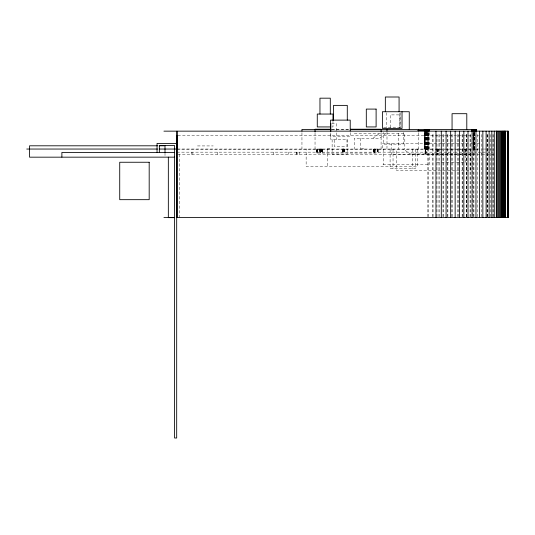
<?xml version="1.0" encoding="UTF-8"?>
<svg xmlns="http://www.w3.org/2000/svg" width="535" height="535" viewBox="0 0 535 535"><rect width="100%" height="100%" fill="white"/><g stroke="black" fill="none" stroke-linecap="round" stroke-linejoin="round"><path stroke-width="0.4" stroke-dasharray="2.67 2.01" d="M427.92 216.735L427.92 132.807M428.127 216.735L428.127 132.807M432.38 216.735L432.38 132.807M433.069 216.735L433.069 132.807M436.821 216.735L436.821 132.807M438.045 216.735L438.045 132.807M439.389 216.735L439.389 132.807M442.987 216.735L442.987 132.807M443.515 216.735L443.515 132.807M447.581 216.735L447.581 132.807M447.882 216.735L447.882 132.807M451.573 216.735L451.573 132.807M452.71 216.735L452.71 132.807M457.465 216.735L457.465 132.807M458.334 216.735L458.334 132.807M462.133 216.735L462.133 132.807M462.407 216.735L462.407 132.807M466.373 216.735L466.373 132.807M466.594 216.735L466.594 132.807M466.687 216.735L466.687 132.807M470.051 216.735L470.051 132.807M470.218 216.735L470.218 132.807M473.368 216.735L473.368 132.807M473.936 216.735L473.936 132.807M477.514 216.735L477.514 132.807M481.467 216.735L481.467 132.807M487.004 216.735L487.004 132.807M487.479 216.735L487.479 132.807M487.559 216.735L487.559 132.807M490.501 216.735L490.495 132.807M492.916 216.735L492.916 132.807M493.457 216.735L493.457 132.807M373.042 138.244L379.603 133.335M386.083 133.335L379.522 138.244L354.31 138.244L354.31 149.044M331.647 123.806L336.609 123.806L336.609 139.521M331.934 126.935L332.984 126.935L332.984 121.298M383.622 127.444L400.695 127.444M331.546 129.216L348.887 129.216M332.028 129.403L348.74 129.403M354.31 133.335L404.814 133.335L404.814 149.044M441.342 143.614L382.244 143.614L382.244 149.044M442.157 143.614L455.512 143.614M456.308 143.614L472.117 143.614M472.953 143.614L476.284 143.614M477.113 143.614L480.443 143.614M197.482 145.928L213.191 145.928M327.213 148.85L332.041 148.85M361.433 148.85L366.101 148.85M177.533 149.044L483.734 149.044M484.255 149.044L486.288 149.044M487.111 149.044L488.756 149.044M490.08 149.044L491.337 149.044M492.822 149.044L493.457 149.044M278.728 149.292L283.242 149.292M436.507 149.292L440.064 149.292M176.991 152.161L453.84 152.161M454.623 152.161L490.869 152.161M491.511 152.161L493.537 152.161M316.72 149.044L316.72 153.043L378.098 153.043L378.098 149.044M434.774 153.953L410.124 153.953L403.25 149.044M435.971 153.953L475.113 153.953M177.76 154.321L491.357 154.321M491.511 154.321L493.537 154.321M471.348 154.448L391.332 154.448L391.332 143.614M436.787 162.794L450.704 162.794M451.52 162.794L455.613 162.794M456.429 162.794L465.43 162.794L465.43 153.953M382.973 164.76L429.765 164.76L429.765 153.953M177.827 135.402L478.611 135.83M176.971 149.145L434.313 149.512M435.142 149.512L445.173 149.526M446.009 149.526L458.542 149.546M459.378 149.546L474.418 149.566M475.247 149.573L478.591 149.573M481.854 152.161L481.854 154.321M474.786 149.044L474.786 153.953M474.712 132.68L474.712 149.044M474.558 132.68L474.558 149.044M474.451 132.68L474.451 149.044M474.277 132.68L474.277 149.044M474.177 132.68L474.177 149.044M473.983 132.68L473.896 149.044M473.368 132.68L473.368 149.044M473.301 132.68L473.301 149.044M472.993 132.68L473.047 149.044M472.833 152.161L472.833 217.564M470.466 149.044L470.466 170.652L396.756 170.652L396.756 149.044M465.37 149.044L465.37 153.953M465.169 149.044L465.169 153.953M464.962 149.044L464.962 153.953M462.675 149.044L462.675 153.953M448.109 152.161L448.109 154.321M438.252 149.044L438.252 153.953M437.984 149.044L437.984 153.953M437.71 149.044L437.71 153.953M437.443 149.044L437.443 153.953M437.182 149.044L437.182 153.953M436.921 149.044L436.921 153.953M429.204 132.68L429.204 149.044M428.883 132.68L428.869 149.044M428.562 132.68L428.535 149.044M428.207 132.68L428.247 149.044M427.88 132.68L427.933 149.044M427.625 132.68L427.625 149.044M427.559 132.68L427.559 149.044M427.325 132.68L427.325 149.044M427.251 132.68L427.251 149.044M426.943 132.68L426.943 149.044M426.656 132.68L426.656 149.044M426.475 132.68L426.475 149.044M426.375 132.68L426.375 149.044M426.214 132.68L426.214 149.044M426.107 132.68L426.141 153.953M425.967 132.68L425.974 153.953M425.853 132.68L425.853 149.044M425.733 132.68L425.813 153.953M425.666 149.044L425.666 153.953M425.512 132.68L425.539 153.953M425.419 149.044L425.419 153.953M425.399 132.68L425.318 153.953M425.231 153.953L425.191 132.68L425.158 153.953M424.951 132.68L425.058 153.953M424.67 132.68L424.703 149.044M424.556 132.68L424.576 149.044M424.462 132.68L424.395 149.044L424.295 132.68M418.403 132.68L418.403 149.044M417.608 149.044L417.608 166.425L306.147 166.425L306.147 149.044M415.287 149.044L415.287 168.685L390.095 168.685L390.095 149.044M412.338 149.044L412.338 168.685M403.236 132.453L403.236 144.136L383.622 144.136L383.622 132.453M400.3 112.711L400.3 127.444M399.979 127.939L399.979 114.898L390.196 114.898L390.196 127.939M399.458 113.333L399.458 127.798M398.334 133.335L398.334 149.044M393.044 149.044L393.044 168.685M387.006 132.011L386.979 149.044M386.558 112.711L386.558 127.444M383.608 149.044L383.608 164.76M381.087 132.519L381.087 149.044M378.024 149.044L377.937 153.043M377.897 149.044L377.817 153.043M377.77 149.044L377.723 153.043M377.67 149.044L377.616 153.043M377.563 149.044L377.503 153.043M377.442 149.044L377.382 153.043M377.322 149.044L377.262 153.043M377.202 149.044L377.135 153.043M375.075 149.044L375.075 153.043M375.015 149.044L375.015 153.043M374.888 149.044L374.828 153.043M374.767 153.043L374.707 149.044L374.594 153.043M374.487 149.044L374.54 153.043M374.353 149.044L374.44 153.043M374.239 149.044L374.313 153.043M374.186 149.044L374.132 153.043M374.105 149.044L374.092 153.043M373.457 149.044L373.457 153.043M373.397 149.044L373.397 153.043M373.336 149.044L373.276 153.043L373.149 149.044M360.784 138.244L360.784 149.044M350.224 132.633L350.224 136.806L330.603 136.806L330.603 132.633M346.961 139.521L346.961 146.396L334.194 146.396L334.194 139.521M344.486 149.044L344.486 153.043M344.42 149.044L344.42 153.043M344.359 149.044L344.299 153.043M344.239 149.044L344.172 153.043L344.058 149.044M344.005 149.044L343.952 153.043M343.898 149.044L343.851 153.043M343.764 149.044L343.724 153.043M343.684 149.044L343.597 153.043M343.49 149.044L343.503 153.043M343.39 149.044L343.423 153.043M343.323 149.044L343.363 153.043M343.142 149.044L343.243 153.043M343.042 149.044L343.095 153.043M342.982 149.044L342.928 153.043L342.808 149.044M342.748 149.044L342.748 153.043M342.688 149.044L342.621 153.043M342.56 149.044L342.56 153.043M332.128 139.521L332.128 154.247L347.496 154.247L347.496 139.521L330.817 139.521L330.817 132.078M327.754 149.044L327.754 166.425M322.438 149.044L322.498 153.043M322.378 149.044L322.311 153.043M322.251 149.044L322.19 153.043L322.077 149.044M321.963 149.044L322.016 153.043M321.863 149.044L321.916 153.043M321.776 149.044L321.823 153.043M321.669 149.044L321.702 153.043M321.555 149.044L321.609 153.043M321.455 149.044L321.502 153.043M321.361 149.044L321.395 153.043M321.274 149.044L321.227 153.043M321.12 149.044L321.174 153.043M321.02 149.044L320.973 153.043M320.853 149.044L320.926 153.043M320.612 149.044L320.545 153.043M320.425 149.044L320.472 153.043M320.331 149.044L320.385 153.043M320.284 149.044L320.231 153.043M320.171 149.044L320.117 153.043L319.997 149.044M319.87 149.044L319.937 153.043M319.749 149.044L319.81 153.043M317.683 149.044L317.683 153.043M317.563 149.044L317.563 153.043M317.496 149.044L317.436 153.043L317.315 149.044M317.262 149.044L317.201 153.043M317.148 149.044L317.101 153.043L316.961 149.044M316.921 153.043L316.854 149.044L316.727 153.043M315.035 132.519L315.035 149.044M301.954 132.68L301.954 149.044M299.252 152.161L299.252 154.321M297.286 152.161L297.286 154.321M296.597 152.161L296.597 154.321M296.303 152.161L296.303 154.321M288.546 152.161L288.546 154.321M273.224 152.161L273.224 154.321M217.805 152.161L217.805 154.321M192.861 152.161L192.861 154.321M191.717 152.161L191.717 154.321M179.299 154.321L179.299 217.564M165.007 153.926L165.007 155.551M473.682 149.044L473.682 132.68L473.602 149.044M424.843 149.044L424.843 132.68L424.803 149.044M320.766 153.043L320.746 149.044L320.712 153.043"/><path stroke-width="0.8" d="M176.991 217.564L176.991 131.149L176.998 217.564L508.25 217.564L508.25 131.149L163.931 131.149M435.965 217.564L435.965 131.149M441.295 217.564L441.295 131.149M446.076 217.564L446.076 131.149M450.657 217.564L450.657 131.149M455.151 217.564L455.151 131.149M459.552 217.564L459.552 131.149M463.845 217.564L463.845 131.149M468.018 217.564L468.018 131.149M472.064 217.564L472.064 131.149M475.956 217.564L475.956 131.149M479.567 217.564L479.567 131.149M482.858 217.564L482.858 131.149M486.114 217.564L486.114 131.149M489.117 217.564L489.117 131.149M491.832 217.564L491.832 131.149M494.253 217.564L494.253 131.149M497.323 217.564L497.323 131.149M498.446 217.564L498.446 131.149M499.496 217.564L499.496 131.149M500.466 217.564L500.466 131.149M501.362 217.564L501.362 131.149M502.171 217.564L502.171 131.149M502.907 217.564L502.907 131.149M503.555 217.564L503.555 131.149M504.124 217.564L504.124 131.149M504.605 217.564L504.605 131.149M505.007 217.564L505.007 131.149M505.361 217.564L505.361 131.149M507.394 217.564L507.394 131.149M508.076 217.564L508.076 131.149M176.971 149.145L176.991 135.395M330.683 126.935L317.275 126.935L317.275 114.049L332.984 114.049L332.984 120.489M330.724 129.216L315.035 129.216L315.035 131.697M350.539 129.216L381.087 129.216L381.087 131.697M331.192 129.403L301.954 129.403L301.954 131.042M350.405 129.403L476.638 129.403L476.625 131.042M417.715 130.386L424.355 130.386M157.531 145.801L29.565 145.801L29.565 157.176L174.571 157.15M159.189 145.801L165.007 145.801L165.007 153.11M26.75 149.044L157.497 149.044M159.169 149.044L177.553 149.044M174.571 152.435L61.886 152.435L61.886 157.15M163.931 217.564L174.544 217.564M174.571 217.651L168.338 217.651L168.338 157.15M476.558 129.403L476.538 131.042M476.377 129.403L476.377 131.042M476.264 129.403L476.264 131.042M476.13 129.403L476.13 131.042M475.622 129.403L475.622 131.042M475.414 129.403L475.414 131.042M475.2 129.403L475.2 131.042M474.96 129.403L474.96 131.042M474.712 129.403L474.712 131.042M474.451 129.403L474.451 131.042M474.177 129.403L474.177 131.042M473.896 129.403L473.896 131.042M473.602 129.403L473.602 131.042M473.301 129.403L473.301 131.042M472.993 129.403L472.993 131.042M472.686 129.403L472.686 131.042M472.365 129.403L472.365 131.042M472.044 129.403L472.044 131.042M471.723 129.403L471.723 131.042M466.794 129.403L466.794 113.694L452.062 113.694L452.062 129.403M429.204 129.403L429.204 131.042M428.869 129.403L428.869 131.042M428.535 129.403L428.535 131.042M428.207 129.403L428.207 131.042M427.88 129.403L427.88 131.042M427.559 129.403L427.559 131.042M427.251 129.403L427.251 131.042M426.943 129.403L426.943 131.042M426.656 129.403L426.656 131.042M426.375 129.403L426.375 131.042M426.107 129.403L426.107 131.042M425.853 129.403L425.853 131.042M425.619 129.403L425.619 131.042M425.399 129.403L425.399 131.042M425.191 129.403L425.191 131.042M425.011 129.403L425.011 131.042M424.843 129.403L424.843 131.042M424.703 129.403L424.703 131.042M424.576 129.403L424.576 131.042M424.476 129.403L424.462 131.042M424.342 129.403L424.295 131.042M418.403 129.403L418.403 131.042M409.262 129.403L409.262 111.728L382.391 111.728L382.391 128.42L402.026 128.42L402.026 111.728M399.077 111.728L399.077 97.002L385.34 97.002L385.34 111.728M386.979 129.403L386.979 131.042M350.224 130.961L350.224 120.114L330.603 120.114L330.603 130.961M347.289 120.114L347.289 105.382L333.539 105.382L333.539 120.114M330.817 123.806L330.817 131.249M330.302 114.049L330.302 98.179L319.957 98.179L319.957 114.049M159.35 152.435L159.35 145.513L174.571 145.513L174.571 437.998L176.684 437.998L176.684 143.4L157.043 143.4L157.043 152.435M496.36 131.149L496.36 217.564L496.413 131.149M376.112 109.087L366.308 109.087L366.308 126.935L376.112 126.935L376.112 109.087M149.185 162.252L119.726 162.252L119.726 199.669L149.185 199.669L149.185 162.252"/></g></svg>
